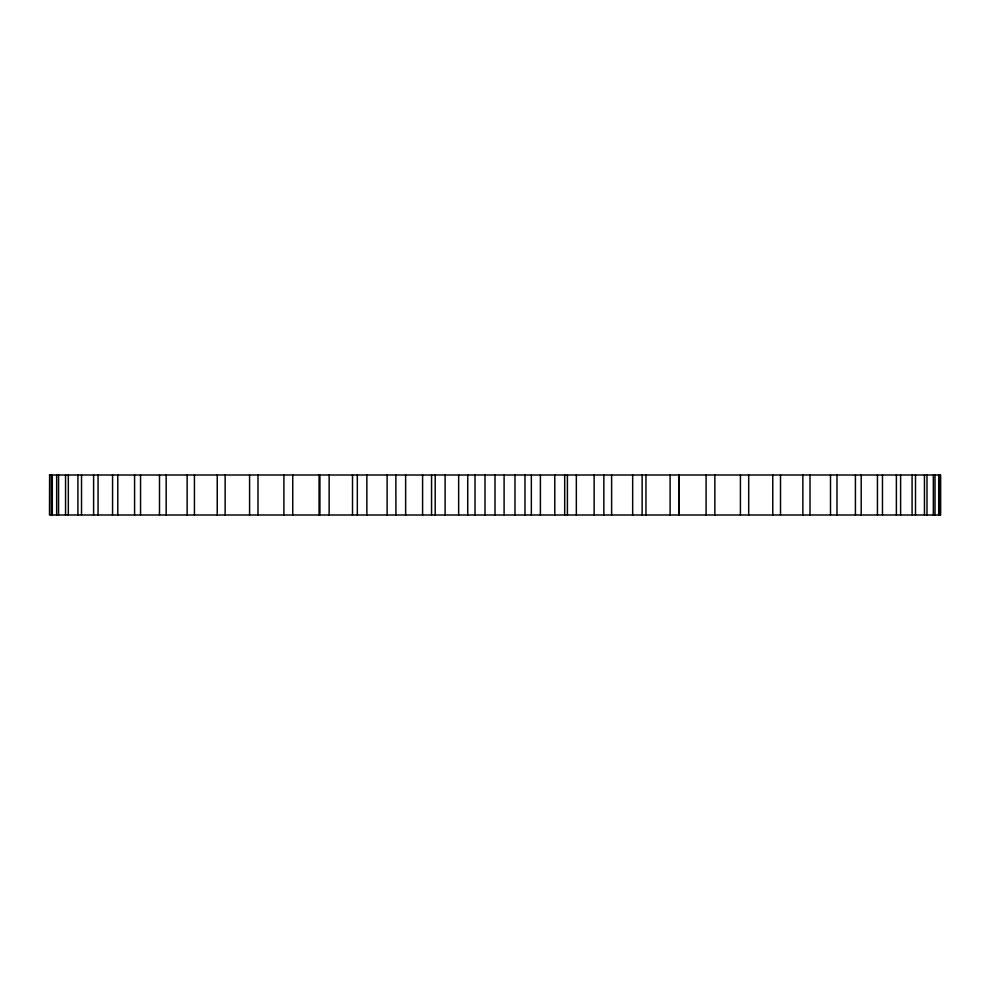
<?xml version="1.0" encoding="UTF-8"?>
<svg xmlns="http://www.w3.org/2000/svg" width="990" height="990" viewBox="0 0 990 990"><rect width="100%" height="100%" fill="white"/><g stroke="black" fill="none" stroke-linecap="round" stroke-linejoin="round"><path stroke-width="1.49" d="M49.5 475.002L940.5 475.002L940.5 514.998L49.5 514.998L49.611 475.002M940.389 475.002L940.389 514.998M939.485 475.002L939.485 514.998M938.706 475.002L938.706 514.998M935.018 475.002L935.018 514.998M933.335 475.002L933.335 514.998M926.999 475.002L926.999 514.998M924.45 475.002L924.45 514.998M915.502 475.002L915.502 514.998M912.087 475.002L912.087 514.998M900.615 475.002L900.615 514.998M896.383 475.002L896.383 514.998M882.474 475.002L882.474 514.998M877.437 475.002L877.437 514.998M861.201 475.002L861.201 514.998M855.422 475.002L855.422 514.998M836.983 475.002L836.983 514.998M830.499 475.002L830.499 514.998M810.018 475.002L810.018 514.998M802.865 475.002L802.865 514.998M780.516 475.002L780.516 514.998M772.769 475.002L772.769 514.998M748.7 475.002L748.7 514.998M740.421 475.002L740.421 514.998M714.854 475.002L714.854 514.998M706.105 475.002L706.105 514.998M679.239 475.002L679.239 514.998M679.091 475.002L679.091 514.998M670.094 475.002L670.094 514.998M645.963 475.002L645.963 514.998M642.139 475.002L642.139 514.998M632.672 475.002L632.672 514.998M611.622 475.002L611.622 514.998M603.851 475.002L603.851 514.998M594.136 475.002L594.136 514.998M576.341 475.002L576.341 514.998M567.406 475.002L567.406 514.998M564.696 475.002L564.696 514.998M554.796 475.002L554.796 514.998M540.404 475.002L540.404 514.998M531.345 475.002L531.345 514.998M524.972 475.002L524.972 514.998M514.986 475.002L514.986 514.998M504.096 475.002L504.096 514.998M495 475.002L495 514.998M485.001 475.002L485.001 514.998M475.014 475.002L475.014 514.998M467.726 475.002L467.726 514.998M458.655 475.002L458.655 514.998M445.116 475.002L445.116 514.998M435.204 475.002L435.204 514.998M431.566 475.002L431.566 514.998M422.594 475.002L422.594 514.998M405.64 475.002L405.64 514.998M395.864 475.002L395.926 514.998M387.127 475.002L387.127 514.998M366.869 475.002L366.869 514.998M357.328 475.002L357.328 514.998M352.514 475.002L352.514 514.998M329.138 475.002L329.138 514.998M319.906 475.002L319.906 514.998M319.065 475.002L319.065 514.998M292.743 475.002L292.743 514.998M283.895 475.002L283.895 514.998M257.982 475.002L257.982 514.998M249.579 475.002L249.579 514.998M225.126 475.002L225.126 514.998M217.231 475.002L217.231 514.998M194.436 475.002L194.436 514.998M187.135 475.002L187.135 514.998M166.172 475.002L166.172 514.998M159.501 475.002L159.501 514.998M140.555 475.002L140.555 514.998M134.578 475.002L134.578 514.998M117.785 475.002L117.785 514.998M112.563 475.002L112.563 514.998M98.059 475.002L98.059 514.998M93.617 475.002L93.617 514.998M81.526 475.002L81.526 514.998M77.913 475.002L77.913 514.998M68.322 475.002L68.322 514.998M65.55 475.002L65.55 514.998M58.559 475.002L58.559 514.998M56.665 475.002L56.665 514.998M52.297 475.002L52.297 514.998M51.294 475.002L51.294 514.998"/></g></svg>
